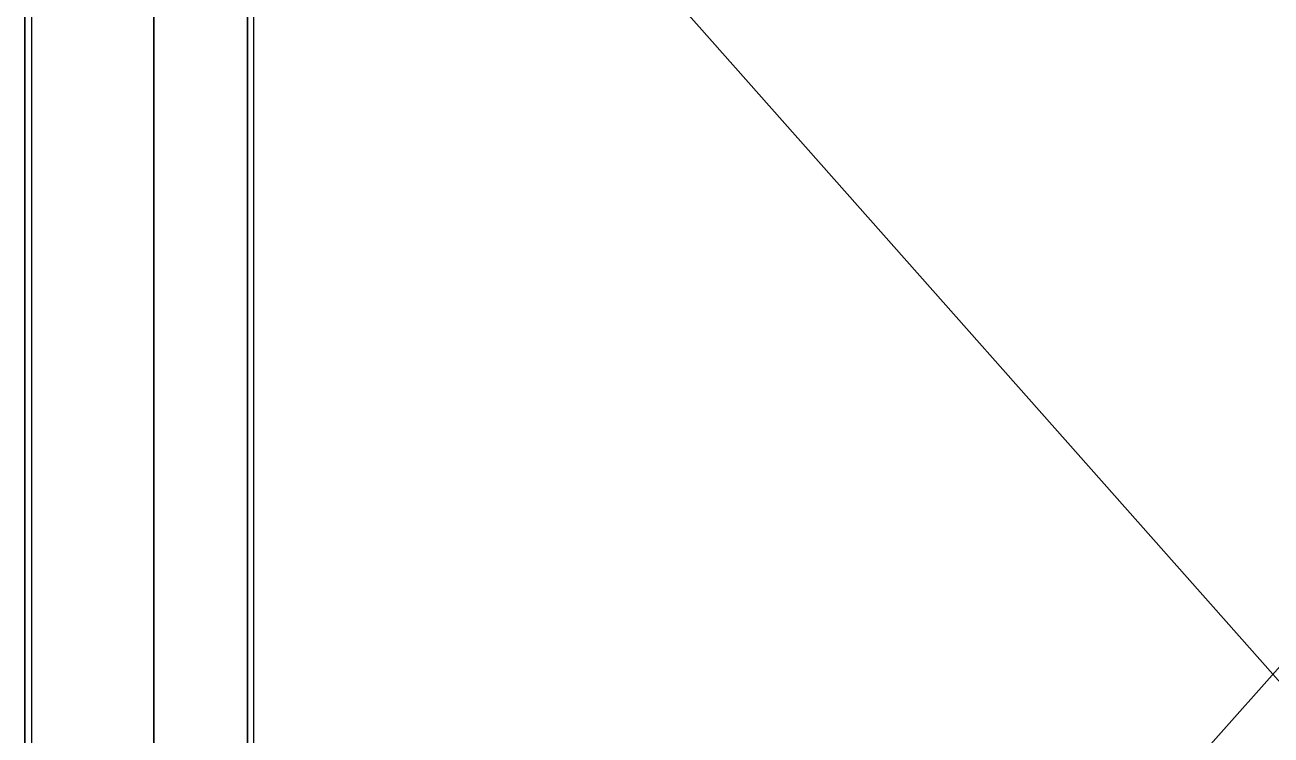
# Model space of a CAD drawing. Header units: millimetres. Extents: x -2 to 771, y -886 to 7.
# Drawn here: x -2 to 384.5, y -439.3 to -219.2 of the extents above; entities that cross this region are included whole.
import ezdxf

# ---------------------------------------------------------------- set-up
doc = ezdxf.new("R2010")
doc.units = ezdxf.units.MM
for name, color, linetype in [('IQ_200_2D', 1, 'Continuous'), ('IQ_200_3D', 1, 'Continuous'), ('IQ_204_2D', 7, 'Continuous')]:
    doc.layers.add(name, color=color, linetype=linetype)

msp = doc.modelspace()

# ---------------------------------------------------------------- linework, layer by layer
at = {"layer": 'IQ_200_2D'}
for p, q in [((69, -817.5), (69, -27.5)), ((0, -60), (0, -825))]:
    msp.add_line(p, q, dxfattribs=at)
at = {"layer": 'IQ_200_3D'}
for points, invisible_edges in [([(767.96, -60, 157), (-2.04, -825, 157), (-2.04, -60, 157), (57.96, 0, 157)], 13), ([(-2.04, -60, 190), (-2.04, -825, 190), (767.96, -60, 190), (57.96, 0, 190)], 14), ([(-2.04, -825, 157), (767.96, -60, 157), (767.96, -825, 157), (707.96, -885, 157)], 13), ([(767.96, -825, 190), (767.96, -60, 190), (-2.04, -825, 190), (707.96, -885, 190)], 14), ([(727.96, -845, 150), (37.96, -845, 150), (37.96, -80, 150), (727.96, -80, 150)], 5)]:
    msp.add_3dface(points, dxfattribs=dict(at, invisible_edges=invisible_edges))
for points in [[(66.96, -817.5, 1470), (66.96, -777.1, 1570), (66.96, -63.9, 1570), (66.96, -27.5, 1470)], [(66.96, -27.5, 1470), (66.96, -27.5, 190), (66.96, -817.5, 190), (66.96, -817.5, 1470)], [(-2.04, -60, 190), (-2.04, -60, 157), (-2.04, -825, 157), (-2.04, -825, 190)], [(698.96, -777.1, 1570), (698.96, -63.9, 1570), (66.96, -63.9, 1570), (66.96, -777.1, 1570)], [(37.96, -80, 157), (37.96, -80, 150), (37.96, -845, 150), (37.96, -845, 157)]]:
    msp.add_3dface(points, dxfattribs=at)
at = {"layer": 'IQ_204_2D'}
for p, q in [((701, -63.9), (69, -777.1)), ((69, -63.9), (701, -777.1))]:
    msp.add_line(p, q, dxfattribs=at)

doc.saveas('drawing.dxf')
